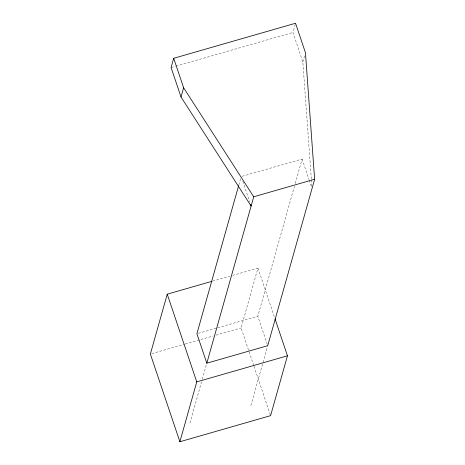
<?xml version="1.0" encoding="UTF-8"?>
<svg xmlns="http://www.w3.org/2000/svg" width="465" height="465" viewBox="0 0 465 465"><rect width="100%" height="100%" fill="white"/><g stroke="black" fill="none" stroke-linecap="round" stroke-linejoin="round"><path stroke-width="0.35" stroke-dasharray="2.33 1.74" d="M238.836 184.965L240.608 178.676M311.347 179.106L302.837 61.944L292.927 32.492L295.159 24.569M189.935 423.063L201.508 381.998M202.292 379.213L206.611 363.897M302.837 61.944L304.511 56.003M253.756 365.641L241.073 327.953L257.947 268.09L232.831 275.315M267.265 344.309L257.813 316.229L294.438 186.302M295.223 183.506L302.116 159.059L241.887 176.38M250.85 405.544L267.526 346.379M171.091 67.535L175.27 66.338M175.968 66.135L292.927 32.492M212.598 281.139L230.041 276.117M198.282 333.353L216.969 327.976M217.661 327.779L257.813 316.229M151.764 353.644L184.559 344.21M185.256 344.007L213.168 335.98M215.958 335.178L241.073 327.953M302.116 159.059L309.027 179.606M309.26 180.292L311.567 187.139M242.811 181.373L249.728 201.926M257.947 268.09L274.553 317.426M253.989 366.327L270.589 415.658M311.399 179.833L311.817 185.616"/><path stroke-width="0.7" d="M238.638 185.663L196.893 333.754L206.809 363.2L267.724 345.681L314.631 179.269L305.447 52.702L295.531 23.25L173.701 58.294L171.091 67.535L181.007 96.987L251.112 206.036L250.647 204.664M181.007 96.987L183.611 87.746L173.701 58.294M211.895 281.337L167.243 294.182L150.369 354.045L179.885 441.75L270.589 415.658L287.463 355.801L275.013 318.798M179.885 441.75L196.759 381.887L167.243 294.182M206.809 363.2L253.716 196.788L183.611 87.746M253.716 196.788L314.631 179.269M196.759 381.887L287.463 355.801"/></g></svg>
